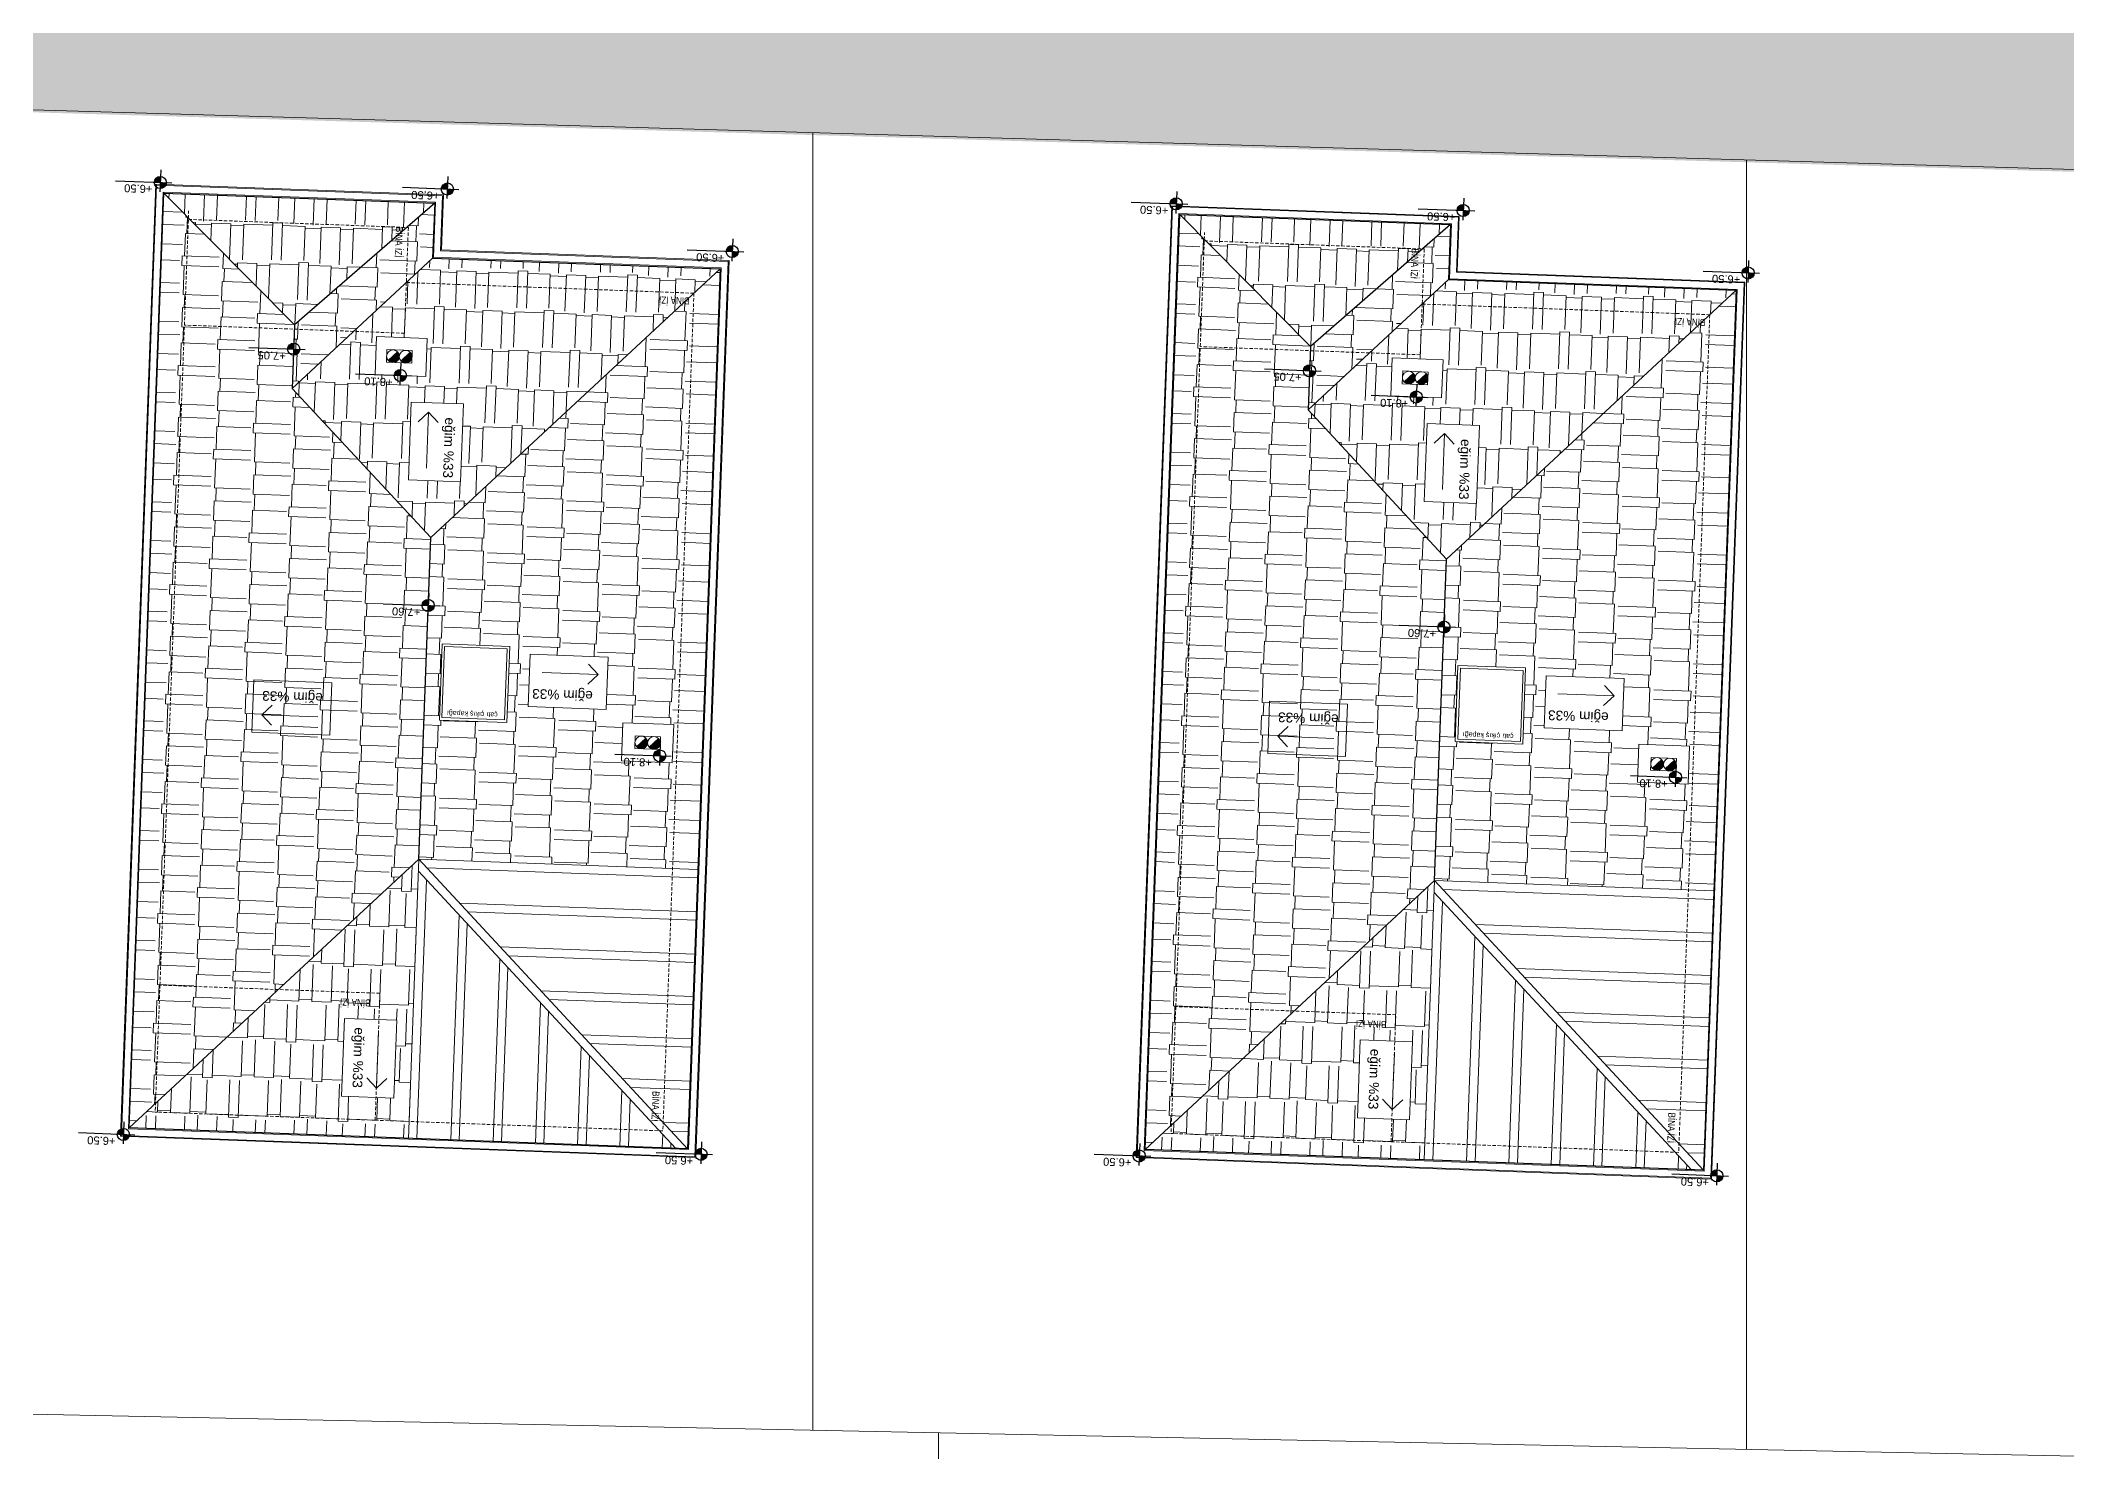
# Model space of a CAD drawing. Header units: centimetres. Extents: x 63871 to 181827, y -95930 to 42199.
# Drawn here: x 168500 to 170893, y -31054 to -29388 of the extents above; entities that cross this region are included whole.
import ezdxf
from ezdxf.enums import TextEntityAlignment as Align

# ---------------------------------------------------------------- set-up
doc = ezdxf.new("R2010")
doc.units = ezdxf.units.CM
doc.linetypes.add('11-021_500-SatisOfisi_220512$0${ Diamond }', pattern=[12, 4, -2, 2, 2, -2])
for name, color, linetype, lineweight in [('A-AREA-IDEN', 7, 'Continuous', 9), ('ARA SINIRLAR', 225, 'Continuous', 15), ('ARM_Pen_No__252', 8, 'Continuous', 18), ('Baca', 82, 'Continuous', 9), ('İz DÜŞÜMÜ', 7, '11-021_500-SatisOfisi_220512$0${ Diamond }', 18), ('OLUK', 222, 'Continuous', 15), ('TARAMA', 251, 'Continuous', 5), ('Çatı', 144, 'Continuous', 30)]:
    doc.layers.add(name, color=color, linetype=linetype, lineweight=lineweight)
doc.layers.add('KOT', color=171, linetype='Continuous')
doc.styles.add('Arial', font='Arial.ttf', dxfattribs={"height": 250})
doc.styles.add('Arial_1', font='Arial.ttf', dxfattribs={"height": 300})
doc.styles.add('MtXpl_Arial_Narrow_1', font='')
doc.styles.get('MtXpl_Arial_Narrow_1').set_extended_font_data('Arial Narrow')
pattern_1 = [(177.87319, (366670.365, -1635.12), (-98.784803, -42.082955), [22.86, -19.05, 26.67, -11.43, 34.29, -15.24]), (177.87319, (366647.45, -1636.177), (-98.784803, -42.082955), [19.05, -72.39, 15.24, -22.86]), (177.87319, (366601.94, -1629.72), (-98.784803, -42.082955), [11.43, -118.11]), (267.87319, (366670.365, -1635.122), (30.6659616, -46.8903553), [43.815, -139.065]), (267.87319, (366647.52, -1634.273), (30.6659616, -46.8903553), [42.8625, -140.0175]), (267.87319, (366628.484, -1633.566), (30.6659616, -46.8903553), [40.005, -142.875]), (267.87319, (366601.938, -1629.72), (30.6659616, -46.8903553), [43.815, -139.065]), (267.87319, (366590.516, -1629.297), (30.6659616, -46.8903553), [43.815, -139.065]), (267.87319, (366556.144, -1630.88), (30.6659616, -46.8903553), [41.91, -140.97])]
pattern_2 = [(87.87319, (366670.365, -1635.12), (-42.082955, 98.784803), [22.86, -19.05, 26.67, -11.43, 34.29, -15.24]), (87.87319, (366669.31, -1612.207), (-42.082955, 98.784803), [19.05, -72.39, 15.24, -22.86]), (87.87319, (366675.766, -1566.695), (-42.082955, 98.784803), [11.43, -118.11]), (177.87319, (366670.365, -1635.122), (-46.8903553, -30.6659616), [43.815, -139.065]), (177.87319, (366671.213, -1612.277), (-46.8903553, -30.6659616), [42.8625, -140.0175]), (177.87319, (366671.92, -1593.24), (-46.8903553, -30.6659616), [40.005, -142.875]), (177.87319, (366675.766, -1566.695), (-46.8903553, -30.6659616), [43.815, -139.065]), (177.87319, (366676.19, -1555.273), (-46.8903553, -30.6659616), [43.815, -139.065]), (177.87319, (366674.607, -1520.9), (-46.8903553, -30.6659616), [41.91, -140.97])]
pattern_3 = [(177.87319, (367870.257, -1660.486), (-98.784803, -42.082955), [22.86, -19.05, 26.67, -11.43, 34.29, -15.24]), (177.87319, (367847.342, -1661.54), (-98.784803, -42.082955), [19.05, -72.39, 15.24, -22.86]), (177.87319, (367801.83, -1655.086), (-98.784803, -42.082955), [11.43, -118.11]), (267.87319, (367870.257, -1660.486), (30.6659616, -46.8903553), [43.815, -139.065]), (267.87319, (367847.413, -1659.638), (30.6659616, -46.8903553), [42.8625, -140.0175]), (267.87319, (367828.376, -1658.93), (30.6659616, -46.8903553), [40.005, -142.875]), (267.87319, (367801.83, -1655.086), (30.6659616, -46.8903553), [43.815, -139.065]), (267.87319, (367790.41, -1654.66), (30.6659616, -46.8903553), [43.815, -139.065]), (267.87319, (367756.036, -1656.244), (30.6659616, -46.8903553), [41.91, -140.97])]
pattern_4 = [(87.87319, (367870.257, -1660.486), (-42.082955, 98.784803), [22.86, -19.05, 26.67, -11.43, 34.29, -15.24]), (87.87319, (367869.2, -1637.57), (-42.082955, 98.784803), [19.05, -72.39, 15.24, -22.86]), (87.87319, (367875.66, -1592.06), (-42.082955, 98.784803), [11.43, -118.11]), (177.87319, (367870.257, -1660.486), (-46.8903553, -30.6659616), [43.815, -139.065]), (177.87319, (367871.106, -1637.642), (-46.8903553, -30.6659616), [42.8625, -140.0175]), (177.87319, (367871.813, -1618.605), (-46.8903553, -30.6659616), [40.005, -142.875]), (177.87319, (367875.658, -1592.06), (-46.8903553, -30.6659616), [43.815, -139.065]), (177.87319, (367876.082, -1580.637), (-46.8903553, -30.6659616), [43.815, -139.065]), (177.87319, (367874.5, -1546.265), (-46.8903553, -30.6659616), [41.91, -140.97])]

# ---------------------------------------------------------------- blocks, each defined once
blk = doc.blocks.new('afadfa')
at = {"layer": 'Baca'}
h = blk.add_hatch(color=0, dxfattribs=at)
h.dxf.hatch_style = 1
h.paths.add_polyline_path([(525548.6, 4261233.8, 0.670516), (525535.8, 4261228.6, 0.199315), (525538, 4261223.2)])
h = blk.add_hatch(color=0, dxfattribs=at)
h.dxf.hatch_style = 1
h.paths.add_polyline_path([(525563.7, 4261233.8, 0.675614), (525550.8, 4261228.6, 0.202965), (525553, 4261223.2)])
for p, q in [((525538, 4261223.2), (525548.6, 4261233.8)), ((525553, 4261223.2), (525563.7, 4261233.8))]:
    blk.add_line(p, q, dxfattribs=at)
blk.add_lwpolyline([(525535.8, 4261236.1), (525565.8, 4261236), (525565.8, 4261221), (525535.8, 4261221.1)], close=True, dxfattribs=at)
for centre in [(525543.3, 4261228.6), (525558.3, 4261228.6)]:
    blk.add_circle(centre, 7.5, dxfattribs=at)

msp = doc.modelspace()

# ---------------------------------------------------------------- hatches: boundary and pattern name
at = {"layer": 'ARM_Pen_No__252'}
h = msp.add_hatch(dxfattribs=at)
h.set_pattern_fill('AR-HBONE', color=256, scale=0.51)
h.set_pattern_definition([(45, (0, -50000), (0, 73.27889), [155.448, -51.816]), (135, (36.64, -49963.36), (7e-15, 73.27889), [155.448, -51.816])])
h.paths.add_polyline_path([(166587.4, -29014.1), (166646, -29418.8), (178425.7, -29762.2), (178443.2, -29362.6)])

# ---------------------------------------------------------------- linework, layer by layer
at = {"layer": 'ARA SINIRLAR', "color": 5}
for p, q in [((178425.8, -29759.3), (166646.1, -29415.9)), ((169412.3, -29496.6), (169412.3, -31029)), ((170515, -29528.7), (170515, -31051.6)), ((166872, -30977), (178362.4, -31212.3)), ((169560.5, -31032), (169560.5, -32690.5))]:
    msp.add_line(p, q, dxfattribs=at)

# ---------------------------------------------------------------- next in the draw order: wipeouts: each hides what was drawn before it
for points in [[(169313.2, -29647.7), (169273.9, -30707), (168594.3, -30681.8), (168636.1, -29557.5), (168975.8, -29570.1), (168973.4, -29635.1)], [(170513.1, -29673.1), (170473.8, -30732.4), (169794.2, -30707.1), (169836, -29582.9), (170175.7, -29595.5), (170173.3, -29660.5)]]:
    msp.add_wipeout(points).dxf.layer = 'OLUK'

# ---------------------------------------------------------------- next in the draw order: hatches: boundary and pattern name
at = {"layer": 'KOT'}
h = msp.add_hatch(color=256, dxfattribs=at)
h.dxf.hatch_style = 1
h.paths.add_polyline_path([(168634.3, -29555.1, 0.009987), (168634.3, -29555.4), (168641.4, -29555.7), (168641.7, -29548.2, 0.414214)])
h = msp.add_hatch(color=256, dxfattribs=at)
h.dxf.hatch_style = 1
h.paths.add_polyline_path([(168641.2, -29562.1, 0.402561), (168648.6, -29555.5), (168641.4, -29555.2)])
h = msp.add_hatch(color=256, dxfattribs=at)
h.dxf.hatch_style = 1
h.paths.add_polyline_path([(168973.3, -29563, 0.009987), (168973.3, -29563.3), (168980.5, -29563.5), (168980.7, -29556.1, 0.414214)])
h = msp.add_hatch(color=256, dxfattribs=at)
h.dxf.hatch_style = 1
h.paths.add_polyline_path([(168980.2, -29570, 0.402561), (168987.6, -29563.4), (168980.5, -29563.1)])
h = msp.add_hatch(color=256, dxfattribs=at)
h.dxf.hatch_style = 1
h.paths.add_polyline_path([(169834.2, -29580.5, 0.009987), (169834.2, -29580.8), (169841.3, -29581), (169841.6, -29573.6, 0.414214)])
h = msp.add_hatch(color=256, dxfattribs=at)
h.dxf.hatch_style = 1
h.paths.add_polyline_path([(169841.1, -29587.5, 0.402561), (169848.5, -29580.9), (169841.3, -29580.6)])
h = msp.add_hatch(color=256, dxfattribs=at)
h.dxf.hatch_style = 1
h.paths.add_polyline_path([(170173.2, -29588.3, 0.009987), (170173.2, -29588.6), (170180.3, -29588.9), (170180.6, -29581.4, 0.414214)])
h = msp.add_hatch(color=256, dxfattribs=at)
h.dxf.hatch_style = 1
h.paths.add_polyline_path([(170180.1, -29595.3, 0.402561), (170187.5, -29588.7), (170180.4, -29588.5)])
h = msp.add_hatch(color=256, dxfattribs=at)
h.dxf.hatch_style = 1
h.paths.add_polyline_path([(169309.8, -29636.6, 0.009987), (169309.8, -29636.9), (169317, -29637.2), (169317.3, -29629.7, 0.414214)])
h = msp.add_hatch(color=256, dxfattribs=at)
h.dxf.hatch_style = 1
h.paths.add_polyline_path([(169316.7, -29643.6, 0.402561), (169324.2, -29637), (169317, -29636.8)])
h = msp.add_hatch(color=256, dxfattribs=at)
h.dxf.hatch_style = 1
h.paths.add_polyline_path([(170509.7, -29662, 0.009987), (170509.7, -29662.3), (170516.9, -29662.6), (170517.2, -29655.1, 0.414214)])
h = msp.add_hatch(color=256, dxfattribs=at)
h.dxf.hatch_style = 1
h.paths.add_polyline_path([(170516.6, -29669, 0.402561), (170524.1, -29662.4), (170516.9, -29662.1)])
h = msp.add_hatch(color=256, dxfattribs=at)
h.dxf.hatch_style = 1
h.paths.add_polyline_path([(168791.8, -29752.2, 0.009987), (168791.8, -29752.5), (168799, -29752.7), (168799.2, -29745.3, 0.414214)])
h = msp.add_hatch(color=256, dxfattribs=at)
h.dxf.hatch_style = 1
h.paths.add_polyline_path([(168798.7, -29759.2, 0.402561), (168806.1, -29752.6), (168799, -29752.3)])
h = msp.add_hatch(color=256, dxfattribs=at)
h.dxf.hatch_style = 1
h.paths.add_polyline_path([(168917.8, -29783.1, 0.009987), (168917.8, -29783.4), (168925, -29783.7), (168925.2, -29776.2, 0.414214)])
h = msp.add_hatch(color=256, dxfattribs=at)
h.dxf.hatch_style = 1
h.paths.add_polyline_path([(168924.7, -29790.1, 0.402561), (168932.1, -29783.5), (168925, -29783.3)])
h = msp.add_hatch(color=256, dxfattribs=at)
h.dxf.hatch_style = 1
h.paths.add_polyline_path([(169991.7, -29777.5, 0.009987), (169991.7, -29777.8), (169998.8, -29778.1), (169999.1, -29770.6, 0.414214)])
h = msp.add_hatch(color=256, dxfattribs=at)
h.dxf.hatch_style = 1
h.paths.add_polyline_path([(169998.6, -29784.5, 0.402561), (170006, -29777.9), (169998.9, -29777.7)])
h = msp.add_hatch(color=256, dxfattribs=at)
h.dxf.hatch_style = 1
h.paths.add_polyline_path([(170117.7, -29808.5, 0.009987), (170117.7, -29808.8), (170124.8, -29809), (170125.1, -29801.6, 0.414214)])
h = msp.add_hatch(color=256, dxfattribs=at)
h.dxf.hatch_style = 1
h.paths.add_polyline_path([(170124.6, -29815.5, 0.402561), (170132, -29808.9), (170124.9, -29808.6)])
h = msp.add_hatch(color=256, dxfattribs=at)
h.dxf.hatch_style = 1
h.paths.add_polyline_path([(168950.7, -30054.8, 0.009987), (168950.7, -30055.1), (168957.8, -30055.4), (168958.1, -30047.9, 0.414214)])
h = msp.add_hatch(color=256, dxfattribs=at)
h.dxf.hatch_style = 1
h.paths.add_polyline_path([(168957.6, -30061.8, 0.402561), (168965, -30055.2), (168957.8, -30055)])
h = msp.add_hatch(color=256, dxfattribs=at)
h.dxf.hatch_style = 1
h.paths.add_polyline_path([(170150.6, -30080.2, 0.009987), (170150.6, -30080.5), (170157.7, -30080.7), (170158, -30073.3, 0.414214)])
h = msp.add_hatch(color=256, dxfattribs=at)
h.dxf.hatch_style = 1
h.paths.add_polyline_path([(170157.5, -30087.2, 0.402561), (170164.9, -30080.6), (170157.7, -30080.3)])
h = msp.add_hatch(color=256, dxfattribs=at)
h.dxf.hatch_style = 1
h.paths.add_polyline_path([(169224.1, -30232.4, 0.009987), (169224.1, -30232.7), (169231.3, -30232.9), (169231.5, -30225.5, 0.414214)])
h = msp.add_hatch(color=256, dxfattribs=at)
h.dxf.hatch_style = 1
h.paths.add_polyline_path([(169231, -30239.4, 0.402561), (169238.4, -30232.8), (169231.3, -30232.5)])
h = msp.add_hatch(color=256, dxfattribs=at)
h.dxf.hatch_style = 1
h.paths.add_polyline_path([(170424, -30257.7, 0.009987), (170424, -30258), (170431.2, -30258.3), (170431.4, -30250.9, 0.414214)])
h = msp.add_hatch(color=256, dxfattribs=at)
h.dxf.hatch_style = 1
h.paths.add_polyline_path([(170430.9, -30264.8, 0.402561), (170438.3, -30258.1), (170431.2, -30257.9)])
h = msp.add_hatch(color=256, dxfattribs=at)
h.dxf.hatch_style = 1
h.paths.add_polyline_path([(168590.7, -30679.4, 0.009987), (168590.7, -30679.7), (168597.8, -30680), (168598.1, -30672.5, 0.414214)])
h = msp.add_hatch(color=256, dxfattribs=at)
h.dxf.hatch_style = 1
h.paths.add_polyline_path([(168597.6, -30686.4, 0.402561), (168605, -30679.8), (168597.8, -30679.6)])
h = msp.add_hatch(color=256, dxfattribs=at)
h.dxf.hatch_style = 1
h.paths.add_polyline_path([(169272.9, -30702.9, 0.009987), (169272.9, -30703.2), (169280.1, -30703.4), (169280.4, -30696, 0.414214)])
h = msp.add_hatch(color=256, dxfattribs=at)
h.dxf.hatch_style = 1
h.paths.add_polyline_path([(169790.6, -30704.8, 0.009987), (169790.6, -30705.1), (169797.7, -30705.4), (169798, -30697.9, 0.414214)])
h = msp.add_hatch(color=256, dxfattribs=at)
h.dxf.hatch_style = 1
h.paths.add_polyline_path([(169279.9, -30709.9, 0.402561), (169287.3, -30703.3), (169280.1, -30703)])
h = msp.add_hatch(color=256, dxfattribs=at)
h.dxf.hatch_style = 1
h.paths.add_polyline_path([(169797.5, -30711.8, 0.402561), (169804.9, -30705.2), (169797.7, -30704.9)])
h = msp.add_hatch(color=256, dxfattribs=at)
h.dxf.hatch_style = 1
h.paths.add_polyline_path([(170472.8, -30728.3, 0.009987), (170472.8, -30728.5), (170480, -30728.8), (170480.3, -30721.4, 0.414214)])
h = msp.add_hatch(color=256, dxfattribs=at)
h.dxf.hatch_style = 1
h.paths.add_polyline_path([(170479.7, -30735.3, 0.402561), (170487.2, -30728.7), (170480, -30728.4)])
at = {"layer": 'Çatı', "lineweight": 15}
h = msp.add_hatch(dxfattribs=at)
h.set_pattern_fill('AR-RSHKE', color=251, scale=0.15, angle=267.8732)
h.set_pattern_definition([(267.87319, (366670.365, -1635.12), (42.082955, -98.784803), [22.86, -19.05, 26.67, -11.43, 34.29, -15.24]), (267.87319, (366671.42, -1658.037), (42.082955, -98.784803), [19.05, -72.39, 15.24, -22.86]), (267.87319, (366664.964, -1703.55), (42.082955, -98.784803), [11.43, -118.11]), (357.87319, (366670.365, -1635.122), (46.8903553, 30.6659616), [43.815, -139.065]), (357.87319, (366669.517, -1657.966), (46.8903553, 30.6659616), [42.8625, -140.0175]), (357.87319, (366668.81, -1677.003), (46.8903553, 30.6659616), [40.005, -142.875]), (357.87319, (366664.964, -1703.55), (46.8903553, 30.6659616), [43.815, -139.065]), (357.87319, (366664.54, -1714.97), (46.8903553, 30.6659616), [43.815, -139.065]), (357.87319, (366666.123, -1749.343), (46.8903553, 30.6659616), [41.91, -140.97])])
h.paths.add_polyline_path([(168960.8, -29974.9), (168797.2, -29798.7), (168797.2, -29798.7), (168800, -29723.7), (168645.7, -29567.9), (168604.7, -30672.1), (168946.7, -30354.6)])
h = msp.add_hatch(dxfattribs=at)
h.set_pattern_fill('AR-RSHKE', color=251, scale=0.15, angle=177.8732)
h.set_pattern_definition(pattern_1)
h.paths.add_polyline_path([(168965.5, -29579.8), (168645.7, -29567.9), (168800, -29723.7)])
h.paths.add_polyline_path([(168917.3, -29605.2), (168915.7, -29646.3), (168931, -29646.8), (168932.5, -29605.8)], flags=24)
h = msp.add_hatch(dxfattribs=at)
h.set_pattern_fill('AR-RSHKE', color=251, scale=0.15, angle=447.8732)
h.set_pattern_definition(pattern_2)
h.paths.add_polyline_path([(168800, -29723.7), (168797.2, -29798.7), (168963.1, -29644.7), (168965.5, -29579.8)])
h.paths.add_polyline_path([(168917.3, -29605.2), (168915.7, -29646.3), (168931, -29646.8), (168932.5, -29605.8)], flags=25)
h = msp.add_hatch(dxfattribs=at)
h.set_pattern_fill('AR-RSHKE', color=251, scale=0.15, angle=267.8732)
h.set_pattern_definition([(267.87319, (367870.257, -1660.486), (42.082955, -98.784803), [22.86, -19.05, 26.67, -11.43, 34.29, -15.24]), (267.87319, (367871.313, -1683.4), (42.082955, -98.784803), [19.05, -72.39, 15.24, -22.86]), (267.87319, (367864.857, -1728.913), (42.082955, -98.784803), [11.43, -118.11]), (357.87319, (367870.257, -1660.486), (46.8903553, 30.6659616), [43.815, -139.065]), (357.87319, (367869.41, -1683.33), (46.8903553, 30.6659616), [42.8625, -140.0175]), (357.87319, (367868.702, -1702.367), (46.8903553, 30.6659616), [40.005, -142.875]), (357.87319, (367864.857, -1728.913), (46.8903553, 30.6659616), [43.815, -139.065]), (357.87319, (367864.433, -1740.335), (46.8903553, 30.6659616), [43.815, -139.065]), (357.87319, (367866.016, -1774.707), (46.8903553, 30.6659616), [41.91, -140.97])])
h.paths.add_polyline_path([(170160.7, -30000.2), (169997.1, -29824), (169997.1, -29824), (169999.9, -29749.1), (169845.6, -29593.3), (169804.6, -30697.5), (170146.6, -30380)])
h = msp.add_hatch(dxfattribs=at)
h.set_pattern_fill('AR-RSHKE', color=251, scale=0.15, angle=177.8732)
h.set_pattern_definition(pattern_3)
h.paths.add_polyline_path([(170165.4, -29605.1), (169845.6, -29593.3), (169999.9, -29749.1)])
h.paths.add_polyline_path([(170117.2, -29630.6), (170115.6, -29671.6), (170130.8, -29672.2), (170132.4, -29631.1)], flags=24)
h = msp.add_hatch(dxfattribs=at)
h.set_pattern_fill('AR-RSHKE', color=251, scale=0.15, angle=447.8732)
h.set_pattern_definition(pattern_4)
h.paths.add_polyline_path([(169999.9, -29749.1), (169997.1, -29824), (170163, -29670.1), (170165.4, -29605.1)])
h.paths.add_polyline_path([(170117.2, -29630.6), (170115.6, -29671.6), (170130.8, -29672.2), (170132.4, -29631.1)], flags=25)
h = msp.add_hatch(dxfattribs=at)
h.set_pattern_fill('AR-RSHKE', color=251, scale=0.15, angle=177.8732)
h.set_pattern_definition(pattern_1)
h.paths.add_polyline_path([(168797.2, -29798.7), (168960.8, -29974.9), (169302.8, -29657.3), (168963.1, -29644.7)])
h.paths.add_polyline_path([(168895, -29782.3), (168896.7, -29737.3), (168956.6, -29739.6), (168954.9, -29784.5)], flags=16)
h.paths.add_polyline_path([(168908.5, -29767.8), (168909, -29752.7), (168939, -29753.9), (168938.4, -29768.9)], flags=0)
h.paths.add_polyline_path([(168908.7, -29760.3, -1), (168923.7, -29760.8, -1), (168938.7, -29761.4, -1), (168923.7, -29760.8, -1)], flags=0)
h.paths.add_polyline_path([(168937.8, -29814.7), (168999.6, -29817), (168996.1, -29909.1), (168934.4, -29906.8)], flags=16)
h.paths.add_polyline_path([(168971.7, -29829.8), (168968.8, -29907.1), (168992.6, -29908), (168995.4, -29830.7)], flags=8)
h.paths.add_polyline_path([(169269.3, -29688.9), (169228.2, -29687.3), (169227.6, -29702.5), (169268.7, -29704.1)], flags=25)
h = msp.add_hatch(dxfattribs=at)
h.set_pattern_fill('AR-RSHKE', color=251, scale=0.15, angle=447.8732)
h.set_pattern_definition(pattern_2)
h.paths.add_polyline_path([(168946.7, -30354.6), (169276.5, -30366.8), (169302.8, -29657.3), (168960.8, -29974.9)])
h.paths.add_polyline_path([(169170.5, -30116), (169168.2, -30177.7), (169076.1, -30174.3), (169078.4, -30112.6)], flags=16)
h.paths.add_polyline_path([(169054.2, -30103.4), (169050.9, -30193.4), (168971, -30190.4), (168974.3, -30100.5)], flags=16)
h.paths.add_polyline_path([(169051.1, -30106.3), (169048, -30190.2), (168974.1, -30187.5), (168977.2, -30103.6)], flags=0)
h.paths.add_polyline_path([(169187.9, -30193.5), (169247.8, -30195.7), (169246.1, -30240.7), (169186.2, -30238.5)], flags=16)
h.paths.add_polyline_path([(169202.3, -30209), (169232.3, -30210.2), (169231.7, -30225.2), (169201.7, -30224)], flags=0)
h.paths.add_polyline_path([(169217, -30217.1, -1), (169232, -30217.7, -1), (169217, -30217.1, -1), (169202, -30216.5, -1)], flags=0)
h.paths.add_polyline_path([(169155.4, -30149.9), (169078.1, -30147), (169077.3, -30170.8), (169154.5, -30173.6)], flags=8)
h.paths.add_polyline_path([(169042.1, -30177.9), (168978.2, -30175.5), (168977.7, -30187.1), (169041.6, -30189.4)], flags=8)
h = msp.add_hatch(dxfattribs=at)
h.set_pattern_fill('AR-RSHKE', color=251, scale=0.15, angle=177.8732)
h.set_pattern_definition(pattern_3)
h.paths.add_polyline_path([(169997.1, -29824), (170160.7, -30000.2), (170502.7, -29682.7), (170163, -29670.1)])
h.paths.add_polyline_path([(170094.9, -29807.6), (170096.5, -29762.7), (170156.5, -29764.9), (170154.8, -29809.9)], flags=16)
h.paths.add_polyline_path([(170108.4, -29793.1), (170108.9, -29778.1), (170138.9, -29779.3), (170138.3, -29794.3)], flags=0)
h.paths.add_polyline_path([(170108.6, -29785.6, -1), (170123.6, -29786.2, -1), (170138.6, -29786.8, -1), (170123.6, -29786.2, -1)], flags=0)
h.paths.add_polyline_path([(170137.7, -29840.1), (170199.4, -29842.4), (170196, -29934.5), (170134.3, -29932.2)], flags=16)
h.paths.add_polyline_path([(170171.6, -29855.2), (170168.7, -29932.5), (170192.5, -29933.3), (170195.3, -29856.1)], flags=8)
h.paths.add_polyline_path([(170469.1, -29714.2), (170428.1, -29712.7), (170427.5, -29727.9), (170468.6, -29729.5)], flags=25)
h = msp.add_hatch(dxfattribs=at)
h.set_pattern_fill('AR-RSHKE', color=251, scale=0.15, angle=447.8732)
h.set_pattern_definition(pattern_4)
h.paths.add_polyline_path([(170146.6, -30380), (170476.4, -30392.2), (170502.7, -29682.7), (170160.7, -30000.2)])
h.paths.add_polyline_path([(170370.4, -30141.4), (170368.1, -30203.1), (170276, -30199.7), (170278.3, -30138)], flags=16)
h.paths.add_polyline_path([(170254.1, -30128.8), (170250.8, -30218.7), (170170.8, -30215.8), (170174.2, -30125.8)], flags=16)
h.paths.add_polyline_path([(170251, -30131.7), (170247.9, -30215.6), (170174, -30212.9), (170177.1, -30128.9)], flags=0)
h.paths.add_polyline_path([(170387.8, -30218.9), (170447.7, -30221.1), (170446, -30266.1), (170386.1, -30263.8)], flags=16)
h.paths.add_polyline_path([(170402.2, -30234.4), (170432.2, -30235.5), (170431.6, -30250.6), (170401.6, -30249.4)], flags=0)
h.paths.add_polyline_path([(170416.9, -30242.5, -1), (170431.9, -30243, -1), (170416.9, -30242.5, -1), (170401.9, -30241.9, -1)], flags=0)
h.paths.add_polyline_path([(170355.3, -30175.3), (170278, -30172.4), (170277.2, -30196.1), (170354.4, -30199)], flags=8)
h.paths.add_polyline_path([(170242, -30203.3), (170178.1, -30200.9), (170177.6, -30212.4), (170241.5, -30214.8)], flags=8)
h = msp.add_hatch(dxfattribs=at)
h.set_pattern_fill('AR-RSHKE', color=251, scale=0.15, angle=357.8732)
h.set_pattern_definition([(357.87319, (366670.365, -1635.12), (98.784803, 42.082955), [22.86, -19.05, 26.67, -11.43, 34.29, -15.24]), (357.87319, (366693.28, -1634.066), (98.784803, 42.082955), [19.05, -72.39, 15.24, -22.86]), (357.87319, (366738.79, -1640.522), (98.784803, 42.082955), [11.43, -118.11]), (87.87319, (366670.365, -1635.122), (-30.6659616, 46.8903553), [43.815, -139.065]), (87.87319, (366693.21, -1635.97), (-30.6659616, 46.8903553), [42.8625, -140.0175]), (87.87319, (366712.246, -1636.677), (-30.6659616, 46.8903553), [40.005, -142.875]), (87.87319, (366738.79, -1640.522), (-30.6659616, 46.8903553), [43.815, -139.065]), (87.87319, (366750.214, -1640.947), (-30.6659616, 46.8903553), [43.815, -139.065]), (87.87319, (366784.586, -1639.364), (-30.6659616, 46.8903553), [41.91, -140.97])])
h.paths.add_polyline_path([(168946.7, -30354.6), (168604.7, -30672.1), (168934.5, -30684.4)])
h.paths.add_polyline_path([(168920.6, -30544.9), (168917.2, -30636.9), (168855.4, -30634.6), (168858.8, -30542.6)], flags=16)
h.paths.add_polyline_path([(168864.8, -30550), (168862, -30627.2), (168885.7, -30628.1), (168888.6, -30550.8)], flags=8)
h.paths.add_polyline_path([(168892.5, -30518), (168851.4, -30516.4), (168850.8, -30531.7), (168891.9, -30533.2)], flags=24)
h = msp.add_hatch(dxfattribs=at)
h.set_pattern_fill('AR-RSHKE', color=251, scale=0.15, angle=357.8732)
h.set_pattern_definition([(357.87319, (367870.257, -1660.486), (98.784803, 42.082955), [22.86, -19.05, 26.67, -11.43, 34.29, -15.24]), (357.87319, (367893.172, -1659.43), (98.784803, 42.082955), [19.05, -72.39, 15.24, -22.86]), (357.87319, (367938.684, -1665.887), (98.784803, 42.082955), [11.43, -118.11]), (87.87319, (367870.257, -1660.486), (-30.6659616, 46.8903553), [43.815, -139.065]), (87.87319, (367893.102, -1661.335), (-30.6659616, 46.8903553), [42.8625, -140.0175]), (87.87319, (367912.14, -1662.04), (-30.6659616, 46.8903553), [40.005, -142.875]), (87.87319, (367938.684, -1665.887), (-30.6659616, 46.8903553), [43.815, -139.065]), (87.87319, (367950.106, -1666.31), (-30.6659616, 46.8903553), [43.815, -139.065]), (87.87319, (367984.48, -1664.728), (-30.6659616, 46.8903553), [41.91, -140.97])])
h.paths.add_polyline_path([(170146.6, -30380), (169804.6, -30697.5), (170134.4, -30709.7)])
h.paths.add_polyline_path([(170120.5, -30570.2), (170117.1, -30662.3), (170055.3, -30660), (170058.7, -30567.9)], flags=16)
h.paths.add_polyline_path([(170064.7, -30575.3), (170061.9, -30652.6), (170085.6, -30653.5), (170088.5, -30576.2)], flags=8)
h.paths.add_polyline_path([(170092.4, -30543.4), (170051.3, -30541.8), (170050.7, -30557), (170091.8, -30558.6)], flags=24)

# ---------------------------------------------------------------- next in the draw order: linework, layer by layer
at = {"layer": 'A-AREA-IDEN'}
for p, q in [((168958.3, -29826.6), (168946, -29838)), ((168955.8, -29892.8), (168958.3, -29826.6)), ((168958.3, -29826.6), (168969.7, -29838.9)), ((170158.2, -29852), (170145.9, -29863.4)), ((170155.7, -29918.2), (170158.2, -29852)), ((170158.2, -29852), (170169.6, -29864.3)), ((169158.6, -30136.5), (169147.2, -30124.2)), ((169092.4, -30134), (169158.6, -30136.5)), ((169158.6, -30136.5), (169146.3, -30147.9)), ((170358.5, -30161.8), (170347.1, -30149.5)), ((168761.4, -30184.1), (168773.7, -30172.7)), ((170292.3, -30159.4), (170358.5, -30161.8)), ((170358.5, -30161.8), (170346.2, -30173.3)), ((168827.6, -30186.6), (168761.4, -30184.1)), ((168761.4, -30184.1), (168772.8, -30196.5)), ((169961.3, -30209.5), (169973.6, -30198.1)), ((170027.5, -30212), (169961.3, -30209.5)), ((169961.3, -30209.5), (169972.7, -30221.8)), ((168899.1, -30558.8), (168896.7, -30625.1)), ((170099, -30584.2), (170096.6, -30650.4)), ((168896.7, -30625.1), (168885.3, -30612.7)), ((168896.7, -30625.1), (168909, -30613.6)), ((170096.6, -30650.4), (170085.1, -30638.1)), ((170096.6, -30650.4), (170108.9, -30639))]:
    msp.add_line(p, q, dxfattribs=at)
for points in [[(168934.4, -29906.8), (168937.8, -29814.7), (168999.6, -29817), (168996.1, -29909.1)], [(170134.3, -29932.2), (170137.7, -29840.1), (170199.4, -29842.4), (170196, -29934.5)], [(169050.9, -30193.4), (168971, -30190.4), (168974.3, -30100.5), (169054.2, -30103.4)], [(169048, -30190.2), (168974.1, -30187.5), (168977.2, -30103.6), (169051.1, -30106.3)], [(169078.4, -30112.6), (169170.5, -30116), (169168.2, -30177.7), (169076.1, -30174.3)], [(170250.8, -30218.7), (170170.8, -30215.8), (170174.2, -30125.8), (170254.1, -30128.8)], [(168841.6, -30208), (168749.5, -30204.6), (168751.8, -30142.9), (168843.9, -30146.3)], [(170247.9, -30215.6), (170174, -30212.9), (170177.1, -30128.9), (170251, -30131.7)], [(170278.3, -30138), (170370.4, -30141.4), (170368.1, -30203.1), (170276, -30199.7)], [(170041.5, -30233.4), (169949.4, -30230), (169951.7, -30168.2), (170043.8, -30171.7)], [(168920.6, -30544.9), (168917.2, -30636.9), (168855.4, -30634.6), (168858.8, -30542.6)], [(170120.5, -30570.2), (170117.1, -30662.3), (170055.3, -30660), (170058.7, -30567.9)]]:
    msp.add_lwpolyline(points, close=True, dxfattribs=at)
at = {"layer": 'Baca'}
for points in [[(168956.6, -29739.6), (168896.7, -29737.3), (168895, -29782.3), (168954.9, -29784.5)], [(170156.5, -29764.9), (170096.5, -29762.7), (170094.9, -29807.6), (170154.8, -29809.9)], [(169247.8, -30195.7), (169187.9, -30193.5), (169186.2, -30238.5), (169246.1, -30240.7)], [(170447.7, -30221.1), (170387.8, -30218.9), (170386.1, -30263.8), (170446, -30266.1)]]:
    msp.add_lwpolyline(points, close=True, dxfattribs=at)
at = {"layer": 'İz DÜŞÜMÜ'}
for p, q in [((168641, -30503.4), (168635.4, -30653.3)), ((169840.9, -30528.7), (169835.3, -30678.6)), ((168895.2, -30662.9), (168635.4, -30653.3)), ((170095.1, -30688.3), (169835.3, -30678.6))]:
    msp.add_line(p, q, dxfattribs=at)
for points in [[(168932, -29673.6), (168929.8, -29733.5), (168669.9, -29723.9), (168674.6, -29599), (168934.4, -29608.6), (168932, -29673.6), (169271.7, -29686.2), (169235, -30675.5), (168895.2, -30662.9), (168900.8, -30513), (168641, -30503.4), (168674.9, -29589)], [(170131.9, -29699), (170129.6, -29758.9), (169869.8, -29749.3), (169874.5, -29624.4), (170134.3, -29634), (170131.9, -29699), (170471.6, -29711.6), (170434.9, -30700.9), (170095.1, -30688.3), (170100.7, -30538.4), (169840.9, -30528.7), (169874.8, -29614.4)]]:
    msp.add_lwpolyline(points, dxfattribs=at)
at = {"layer": 'KOT'}
for p, q in [((168642, -29540.6), (168641, -29566.6)), ((168981, -29548.4), (168980, -29574.5)), ((168655.1, -29556.2), (168588.3, -29553.7)), ((168994.1, -29564), (168927.3, -29561.5)), ((169841.9, -29565.9), (169840.9, -29592)), ((170180.9, -29573.8), (170179.9, -29599.9)), ((169855, -29581.5), (169788.2, -29579)), ((170194, -29589.4), (170127.2, -29586.9)), ((169317.5, -29622.1), (169316.6, -29648.2)), ((169330.6, -29637.7), (169263.9, -29635.2)), ((170517.4, -29647.5), (170516.5, -29673.5)), ((170530.5, -29663.1), (170463.7, -29660.6)), ((168799.5, -29737.7), (168798.5, -29763.7)), ((168812.6, -29753.2), (168745.8, -29750.8)), ((168925.5, -29768.6), (168924.5, -29794.7)), ((169999.4, -29763), (169998.4, -29789.1)), ((168938.6, -29784.2), (168871.8, -29781.7)), ((170012.5, -29778.6), (169945.7, -29776.1)), ((170138.5, -29809.6), (170071.7, -29807.1)), ((170125.4, -29794), (170124.4, -29820)), ((168971.5, -30055.9), (168904.7, -30053.4)), ((168958.4, -30040.3), (168957.4, -30066.3)), ((170171.4, -30081.2), (170104.6, -30078.8)), ((170158.3, -30065.7), (170157.3, -30091.7)), ((169231.8, -30217.9), (169230.9, -30243.9)), ((169244.9, -30233.4), (169178.1, -30231)), ((170431.7, -30243.2), (170430.8, -30269.3)), ((170444.8, -30258.8), (170378, -30256.3)), ((168611.5, -30680.5), (168544.7, -30678)), ((168598.4, -30664.9), (168597.4, -30691)), ((169293.7, -30704), (169227, -30701.5)), ((169280.7, -30688.4), (169279.7, -30714.4)), ((169798.3, -30690.3), (169797.3, -30716.3)), ((169811.4, -30705.9), (169744.6, -30703.4)), ((170480.5, -30713.7), (170479.6, -30739.8)), ((170493.6, -30729.3), (170426.8, -30726.8))]:
    msp.add_line(p, q, dxfattribs=at)
for centre in [(168641.4, -29555.4), (168980.5, -29563.2), (169841.3, -29580.7), (170180.4, -29588.6), (169317, -29636.9), (170516.9, -29662.3), (168799, -29752.4), (168925, -29783.4), (169998.9, -29777.8), (170124.9, -29808.8), (168957.8, -30055.1), (170157.7, -30080.5), (169231.3, -30232.7), (170431.2, -30258), (168597.8, -30679.7), (169280.1, -30703.2), (169797.7, -30705.1), (170480, -30728.5)]:
    msp.add_circle(centre, 7.17, dxfattribs=at)
at = {"layer": 'OLUK'}
for points in [[(168975.8, -29570.1), (168973.4, -29635.1), (169313.2, -29647.7), (169273.9, -30707), (168594.3, -30681.8), (168636.1, -29557.5)], [(168974.8, -29571.1), (168972.4, -29636.1), (169312.2, -29648.7), (169272.9, -30706), (168595.4, -30680.8), (168637, -29558.6)], [(168966.5, -29578.8), (168964.1, -29643.8), (169303.9, -29656.4), (169265.2, -30697.7), (168603.7, -30673.1), (168644.7, -29566.9)], [(170175.7, -29595.5), (170173.3, -29660.5), (170513.1, -29673.1), (170473.8, -30732.4), (169794.2, -30707.1), (169836, -29582.9)], [(170174.7, -29596.5), (170172.3, -29661.4), (170512.1, -29674), (170472.8, -30731.3), (169795.3, -30706.2), (169836.9, -29583.9)], [(170166.4, -29604.2), (170164, -29669.1), (170503.8, -29681.7), (170465.1, -30723), (169803.6, -30698.5), (169844.6, -29592.2)]]:
    msp.add_lwpolyline(points, close=True, dxfattribs=at)
at = {"layer": 'TARAMA'}
for p, q in [((168946.7, -30354.6), (168934.5, -30684.4)), ((168946.7, -30354.6), (169264.2, -30696.6)), ((168946.7, -30354.6), (169276.5, -30366.8)), ((168956.3, -30365), (169276.1, -30376.8)), ((168955.8, -30379.1), (168944.5, -30684.7)), ((169250.1, -30696.1), (168946.2, -30368.7)), ((170146.6, -30380), (170134.4, -30709.7)), ((170146.6, -30380), (170464.1, -30722)), ((170146.6, -30380), (170476.4, -30392.2)), ((170156.2, -30390.3), (170476, -30402.2)), ((168994.8, -30406.4), (169274.6, -30416.8)), ((170155.7, -30404.5), (170144.4, -30710.1)), ((170450, -30721.5), (170146.1, -30394.1)), ((168994.3, -30420.6), (168984.4, -30686.2)), ((169003.9, -30430.9), (168994.4, -30686.6)), ((169004.4, -30416.8), (169274.3, -30426.8)), ((170194.7, -30431.8), (170474.5, -30442.2)), ((169042.9, -30458.2), (169272.8, -30466.8)), ((170194.2, -30445.9), (170184.3, -30711.6)), ((170203.8, -30456.3), (170194.3, -30712)), ((170204.3, -30442.2), (170474.2, -30452.2)), ((169042.4, -30472.4), (169034.4, -30688.1)), ((169052, -30482.7), (169044.4, -30688.5)), ((169052.6, -30468.6), (169272.4, -30476.8)), ((170242.8, -30483.6), (170472.7, -30492.1)), ((169091, -30510.1), (169270.9, -30516.7)), ((170242.3, -30497.7), (170234.3, -30713.5)), ((170251.9, -30508.1), (170244.3, -30713.8)), ((170252.5, -30494), (170472.3, -30502.1)), ((169090.5, -30524.2), (169084.4, -30689.9)), ((169100.1, -30534.6), (169094.4, -30690.3)), ((169100.7, -30520.4), (169270.6, -30526.7)), ((170290.4, -30549.6), (170284.3, -30715.3)), ((170290.9, -30535.4), (170470.8, -30542.1)), ((170300.6, -30545.8), (170470.4, -30552.1)), ((169138.6, -30576), (169134.3, -30691.8)), ((169139.2, -30561.9), (169269.1, -30566.7)), ((169148.8, -30572.3), (169268.7, -30576.7)), ((170300, -30559.9), (170294.3, -30715.7)), ((169148.3, -30586.4), (169144.3, -30692.2)), ((170338.5, -30601.4), (170334.2, -30717.2)), ((170339, -30587.3), (170469, -30592.1)), ((170348.7, -30597.6), (170468.6, -30602.1)), ((169186.7, -30627.8), (169184.3, -30693.7)), ((169187.3, -30613.7), (169267.2, -30616.7)), ((169196.9, -30624.1), (169266.8, -30626.7)), ((170348.1, -30611.7), (170344.2, -30717.5)), ((169196.4, -30638.2), (169194.3, -30694)), ((170386.6, -30653.2), (170384.2, -30719)), ((170387.2, -30639.1), (170467.1, -30642)), ((170396.8, -30649.4), (170466.7, -30652)), ((169235.4, -30665.5), (169265.4, -30666.6)), ((169245, -30675.9), (169265, -30676.6)), ((170396.3, -30663.6), (170394.2, -30719.4)), ((169234.9, -30679.7), (169234.3, -30695.5)), ((169244.5, -30690), (169244.3, -30695.9)), ((170435.3, -30690.9), (170465.2, -30692)), ((170444.9, -30701.3), (170464.9, -30702)), ((170434.7, -30705), (170434.2, -30720.9)), ((170444.4, -30715.4), (170444.1, -30721.2))]:
    msp.add_line(p, q, dxfattribs=at)
at = {"layer": 'Çatı'}
for p, q in [((168800, -29723.7), (168645.7, -29567.9)), ((168965.5, -29579.8), (168800, -29723.7)), ((169999.9, -29749.1), (169845.6, -29593.3)), ((170165.4, -29605.1), (169999.9, -29749.1)), ((168797.2, -29798.7), (168963.1, -29644.7)), ((168960.8, -29974.9), (169302.8, -29657.3)), ((169997.1, -29824), (170163, -29670.1)), ((170160.7, -30000.2), (170502.7, -29682.7)), ((168800, -29723.7), (168797.2, -29798.7)), ((169999.9, -29749.1), (169997.1, -29824)), ((168960.8, -29974.9), (168797.2, -29798.7)), ((170160.7, -30000.2), (169997.1, -29824)), ((168946.7, -30354.6), (168960.8, -29974.9)), ((170146.6, -30380), (170160.7, -30000.2)), ((168946.7, -30354.6), (168604.7, -30672.1)), ((169264.2, -30696.6), (168946.7, -30354.6)), ((170146.6, -30380), (169804.6, -30697.5)), ((170464.1, -30722), (170146.6, -30380))]:
    msp.add_line(p, q, dxfattribs=at)
for points in [[(168965.5, -29579.8), (168963.1, -29644.7), (169302.8, -29657.3), (169264.2, -30696.6), (168604.7, -30672.1), (168645.7, -29567.9)], [(170165.4, -29605.1), (170163, -29670.1), (170502.7, -29682.7), (170464.1, -30722), (169804.6, -30697.5), (169845.6, -29593.3)]]:
    msp.add_lwpolyline(points, close=True, dxfattribs=at)

# ---------------------------------------------------------------- next in the draw order: block references
at = {"layer": 'Baca', "rotation": 177.8731895439683}
for p in [(852252.3, 4209028.4), (853452.2, 4209003.1), (852545.6, 4208572.2), (853745.5, 4208546.8)]:
    msp.add_blockref('afadfa', p, dxfattribs=at)

# ---------------------------------------------------------------- next in the draw order: texts
at = {"style": 'MtXpl_Arial_Narrow_1'}
for rotation, p in [(267.8302, (168919.7, -29607.8)), (267.8302, (170119.6, -29633.2)), (177.8302, (169266.6, -29691.3)), (177.8302, (170466.5, -29716.7)), (177.8302, (168889.8, -30520.4)), (177.8302, (170089.7, -30545.8)), (267.8302, (169222.8, -30628.4)), (267.8302, (170422.7, -30653.7))]:
    msp.add_text('BİNA İZİ', height=8.32, rotation=rotation, dxfattribs=at).set_placement(p)
at = {"layer": 'A-AREA-IDEN', "style": 'Arial_1'}
for p in [(169010, -30180.4), (170209.9, -30205.8)]:
    msp.add_text('çatı çıkış kapağı', height=5.953, rotation=177.8732, dxfattribs=at).set_placement(p, align=Align.CENTER)
at = {"layer": 'A-AREA-IDEN', "char_height": 11.52, "width": 136.287, "attachment_point": 2, "line_spacing_factor": 0.941778, "style": 'Arial'}
for insert, rotation in [((168988.1, -29869), 267.8732), ((170188, -29894.4), 267.8732), ((168797.3, -30168.7), 177.8732), ((169116.2, -30166.3), 177.8732), ((169997.2, -30194), 177.8732), ((170316.1, -30191.6), 177.8732), ((168881.2, -30589.2), 267.8732), ((170081.1, -30614.6), 267.8732)]:
    msp.add_mtext('eğim %33', dxfattribs=dict(at, insert=insert, rotation=rotation))
at = {"layer": 'KOT', "char_height": 9.45, "width": 57.696, "attachment_point": 2, "rotation": 177.8732, "line_spacing_factor": 0.941778, "style": 'Arial_1'}
for s, insert in [('+6.50', (168615.2, -29567.5)), ('+6.50', (168954.3, -29575.4)), ('+6.50', (169815.1, -29592.8)), ('+6.50', (170154.2, -29600.7)), ('+6.50', (169290.8, -29649)), ('+6.50', (170490.7, -29674.4)), ('+7.05', (168772.8, -29764.6)), ('+8.10', (168898.8, -29795.5)), ('+7.05', (169972.7, -29789.9)), ('+8.10', (170098.7, -29820.9)), ('+7.60', (168931.6, -30067.2)), ('+7.60', (170131.5, -30092.6)), ('+8.10', (169205.1, -30244.8)), ('+8.10', (170405, -30270.1)), ('+6.50', (168571.6, -30691.8)), ('+6.50', (169253.9, -30715.3)), ('+6.50', (169771.5, -30717.2)), ('+6.50', (170453.8, -30740.6))]:
    msp.add_mtext(s, dxfattribs=dict(at, insert=insert))

doc.saveas('drawing.dxf')
